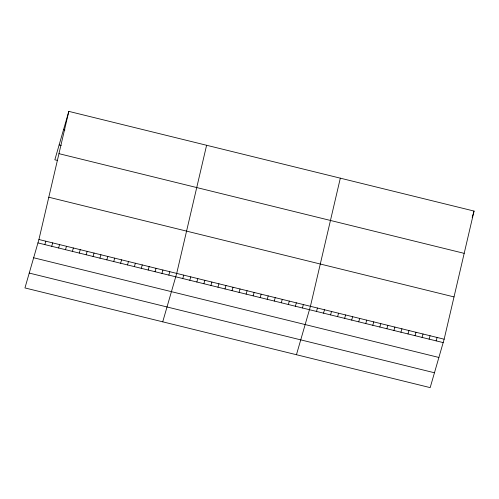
<?xml version="1.0" encoding="UTF-8"?>
<svg xmlns="http://www.w3.org/2000/svg" width="499" height="499" viewBox="0 0 499 499"><rect width="100%" height="100%" fill="white"/><g stroke="black" fill="none" stroke-linecap="round" stroke-linejoin="round"><path stroke-width="0.75" d="M38.928 239.508L68.825 111.377L474.05 211.065L444.154 339.201L430.175 387.623L24.95 287.935L38.928 239.508L444.154 339.201M206.598 145.271L176.702 273.408L162.724 321.83M340.324 178.168L310.428 306.305L296.45 354.727M68.825 111.377L54.846 159.799L57.603 160.478M44.835 244.597L45.814 241.204M51.721 246.294L52.707 242.901M58.614 247.991L59.593 244.597M65.5 249.687L66.479 246.288M72.392 251.377L73.372 247.984M79.279 253.074L80.258 249.681M86.171 254.771L87.15 251.371M93.057 256.461L94.037 253.068M99.943 258.158L100.929 254.764M106.836 259.854L107.815 256.455M113.722 261.551L114.701 258.151M120.615 263.241L121.594 259.848M127.501 264.938L128.48 261.545M134.393 266.634L135.372 263.235M141.279 268.325L142.259 264.932M148.166 270.021L149.151 266.628M155.058 271.718L156.037 268.319M161.944 273.415L162.923 270.015M168.837 275.105L169.816 271.712M182.759 278.536L183.744 275.136M189.801 280.263L190.78 276.87M196.837 281.997L197.816 278.598M203.879 283.725L204.858 280.332M210.915 285.459L211.894 282.066M217.951 287.187L218.93 283.794M224.993 288.921L225.972 285.528M232.029 290.655L233.008 287.256M239.065 292.383L240.044 288.99M246.107 294.117L247.086 290.717M253.143 295.845L254.122 292.451M260.179 297.579L261.164 294.185M267.221 299.313L268.2 295.913M274.257 301.04L275.236 297.647M281.293 302.774L282.278 299.375M288.335 304.502L289.314 301.109M295.371 306.236L296.35 302.843M302.413 307.97L303.392 304.571M316.485 311.432L317.464 308.033M323.527 313.16L324.506 309.767M330.563 314.894L331.542 311.501M337.598 316.628L338.578 313.229M344.641 318.356L345.62 314.963M351.676 320.09L352.656 316.69M358.712 321.818L359.698 318.424M365.755 323.552L366.734 320.158M372.79 325.286L373.77 321.886M379.826 327.013L380.812 323.62M386.868 328.747L387.848 325.348M393.904 330.475L394.884 327.082M400.947 332.209L401.926 328.816M407.982 333.943L408.962 330.544M415.018 335.671L415.998 332.278M422.06 337.405L423.04 334.006M429.096 339.133L430.076 335.74M436.132 340.867L437.118 337.474M472.21 217.433L474.05 211.065M63.554 129.628L64.932 129.971M59.138 144.941L61.202 145.446M58.957 153.661L464.182 253.355M48.79 197.224L454.021 296.917M37.949 242.907L443.174 342.601M33.658 257.765L438.883 357.459M29.241 273.072L434.467 372.765"/></g></svg>
